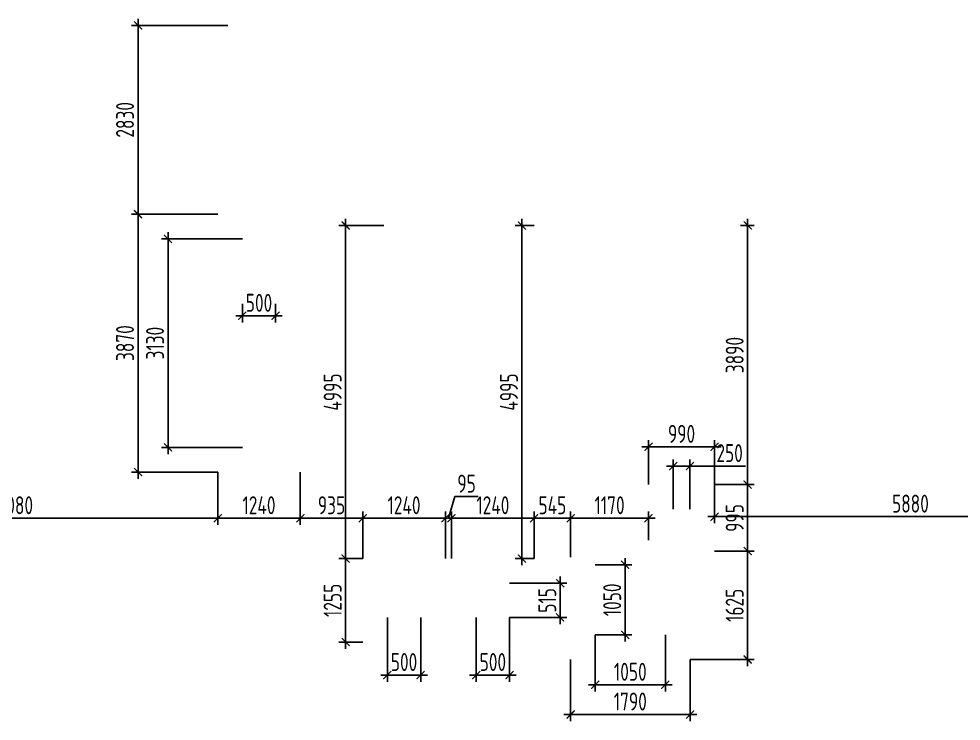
# Model space of a CAD drawing. Header units: millimetres. Extents: x -350007 to 535970, y -888 to 133718.
# Drawn here: x 478741 to 492879, y 119915 to 130451 of the extents above; entities that cross this region are included whole.
import ezdxf

# ---------------------------------------------------------------- set-up
doc = ezdxf.new("R2010")
doc.units = ezdxf.units.MM
doc.layers.add('АР_Размеры нов.', color=15, linetype='Continuous', lineweight=0)
doc.styles.add('ISOCPEUR', font='isocpeur.ttf', dxfattribs={"width": 0.7})
doc.dimstyles.new('R_100', dxfattribs={"dimtxt": 270, "dimasz": 120, "dimexe": 100, "dimexo": 0, "dimgap": 60, "dimtad": 1, "dimdec": 0, "dimrnd": 5, "dimzin": 0, "dimdsep": 46, "dimtxsty": 'ISOCPEUR', "dimblk": 'ARCHTICK', "dimcen": 0, "dimdle": 100, "dimclrd": 256, "dimclre": 256, "dimclrt": 256, "dimadec": 0, "dimazin": 0, "dimtfac": 2, "dimtdec": 0, "dimtofl": 0, "dimtmove": 1, "dimatfit": 3, "dimfxl": 1, "dimtvp": 3, "dimtolj": 1, "dimtzin": 0, "dimarcsym": 0})

# ---------------------------------------------------------------- blocks, each defined once
blk = doc.blocks.new('_ArchTick')
at = {"color": 0, "linetype": 'ByBlock', "const_width": 0.15}
blk.add_lwpolyline([(-0.5, -0.5), (0.5, 0.5)], dxfattribs=at)
blk = doc.blocks.new('*D3343')
at = {"layer": 'АР_Размеры нов.', "lineweight": -2, "transparency": 16777216}
for p, q in [((481724, 123652), (481724, 122859)), ((482964, 123652), (482964, 122859)), ((483064, 122959), (481624, 122959))]:
    blk.add_line(p, q, dxfattribs=at)
at = {"layer": 'АР_Размеры нов.', "lineweight": -2, "transparency": 16777216, "xscale": 120, "yscale": 120, "zscale": 120, "rotation": 180}
blk.add_blockref('_ArchTick', (481724, 122959), dxfattribs=at)
at = {"layer": 'АР_Размеры нов.', "lineweight": -2, "transparency": 16777216, "xscale": 120, "yscale": 120, "zscale": 120}
blk.add_blockref('_ArchTick', (482964, 122959), dxfattribs=at)
at = {"layer": 'АР_Размеры нов.', "transparency": 16777216, "insert": (482344, 123154), "char_height": 270, "attachment_point": 5, "style": 'ISOCPEUR'}
blk.add_mtext('\\A1;1240', dxfattribs=at)
blk = doc.blocks.new('*D3344')
at = {"layer": 'АР_Размеры нов.', "lineweight": -2, "transparency": 16777216}
for p, q in [((482964, 123652), (482964, 122859)), ((483900, 122354), (483900, 123059)), ((482864, 122959), (484000, 122959))]:
    blk.add_line(p, q, dxfattribs=at)
at = {"layer": 'АР_Размеры нов.', "lineweight": -2, "transparency": 16777216, "xscale": 120, "yscale": 120, "zscale": 120, "rotation": 180}
blk.add_blockref('_ArchTick', (482964, 122959), dxfattribs=at)
at = {"layer": 'АР_Размеры нов.', "lineweight": -2, "transparency": 16777216, "xscale": 120, "yscale": 120, "zscale": 120}
blk.add_blockref('_ArchTick', (483900, 122959), dxfattribs=at)
at = {"layer": 'АР_Размеры нов.', "transparency": 16777216, "insert": (483432, 123154), "char_height": 270, "attachment_point": 5, "style": 'ISOCPEUR'}
blk.add_mtext('\\A1;935', dxfattribs=at)
blk = doc.blocks.new('*D3345')
at = {"layer": 'АР_Размеры нов.', "lineweight": -2, "transparency": 16777216}
for p, q in [((483900, 122354), (483900, 123059)), ((485140, 122354), (485140, 123059)), ((483800, 122959), (485240, 122959))]:
    blk.add_line(p, q, dxfattribs=at)
at = {"layer": 'АР_Размеры нов.', "lineweight": -2, "transparency": 16777216, "xscale": 120, "yscale": 120, "zscale": 120, "rotation": 180}
blk.add_blockref('_ArchTick', (483900, 122959), dxfattribs=at)
at = {"layer": 'АР_Размеры нов.', "lineweight": -2, "transparency": 16777216, "xscale": 120, "yscale": 120, "zscale": 120}
blk.add_blockref('_ArchTick', (485140, 122959), dxfattribs=at)
at = {"layer": 'АР_Размеры нов.', "transparency": 16777216, "insert": (484520, 123154), "char_height": 270, "attachment_point": 5, "style": 'ISOCPEUR'}
blk.add_mtext('\\A1;1240', dxfattribs=at)
blk = doc.blocks.new('*D3346')
at = {"layer": 'АР_Размеры нов.', "lineweight": -2, "transparency": 16777216}
for p, q in [((485187, 122959), (485284, 123284)), ((485284, 123284), (485631, 123284)), ((485140, 122354), (485140, 123059)), ((485233, 122354), (485233, 123059)), ((485140, 122959), (485020, 122959)), ((485140, 122959), (485233, 122959)), ((485233, 122959), (485353, 122959))]:
    blk.add_line(p, q, dxfattribs=at)
at = {"layer": 'АР_Размеры нов.', "lineweight": -2, "transparency": 16777216, "xscale": 120, "yscale": 120, "zscale": 120}
blk.add_blockref('_ArchTick', (485140, 122959), dxfattribs=at)
at = {"layer": 'АР_Размеры нов.', "lineweight": -2, "transparency": 16777216, "xscale": 120, "yscale": 120, "zscale": 120, "rotation": 180}
blk.add_blockref('_ArchTick', (485233, 122959), dxfattribs=at)
at = {"layer": 'АР_Размеры нов.', "transparency": 16777216, "insert": (485458, 123479), "char_height": 270, "attachment_point": 5, "style": 'ISOCPEUR'}
blk.add_mtext('\\A1;95', dxfattribs=at)
blk = doc.blocks.new('*D3347')
at = {"layer": 'АР_Размеры нов.', "lineweight": -2, "transparency": 16777216}
for p, q in [((485233, 122354), (485233, 123059)), ((486473, 122354), (486473, 123059)), ((485133, 122959), (486573, 122959))]:
    blk.add_line(p, q, dxfattribs=at)
at = {"layer": 'АР_Размеры нов.', "lineweight": -2, "transparency": 16777216, "xscale": 120, "yscale": 120, "zscale": 120, "rotation": 180}
blk.add_blockref('_ArchTick', (485233, 122959), dxfattribs=at)
at = {"layer": 'АР_Размеры нов.', "lineweight": -2, "transparency": 16777216, "xscale": 120, "yscale": 120, "zscale": 120}
blk.add_blockref('_ArchTick', (486473, 122959), dxfattribs=at)
at = {"layer": 'АР_Размеры нов.', "transparency": 16777216, "insert": (485853, 123154), "char_height": 270, "attachment_point": 5, "style": 'ISOCPEUR'}
blk.add_mtext('\\A1;1240', dxfattribs=at)
blk = doc.blocks.new('*D3348')
at = {"layer": 'АР_Размеры нов.', "lineweight": -2, "transparency": 16777216}
for p, q in [((486473, 122354), (486473, 123059)), ((487020, 122377), (487020, 123059)), ((486373, 122959), (487120, 122959))]:
    blk.add_line(p, q, dxfattribs=at)
at = {"layer": 'АР_Размеры нов.', "lineweight": -2, "transparency": 16777216, "xscale": 120, "yscale": 120, "zscale": 120, "rotation": 180}
blk.add_blockref('_ArchTick', (486473, 122959), dxfattribs=at)
at = {"layer": 'АР_Размеры нов.', "lineweight": -2, "transparency": 16777216, "xscale": 120, "yscale": 120, "zscale": 120}
blk.add_blockref('_ArchTick', (487020, 122959), dxfattribs=at)
at = {"layer": 'АР_Размеры нов.', "transparency": 16777216, "insert": (486746, 123154), "char_height": 270, "attachment_point": 5, "style": 'ISOCPEUR'}
blk.add_mtext('\\A1;545', dxfattribs=at)
blk = doc.blocks.new('*D3349')
at = {"layer": 'АР_Размеры нов.', "lineweight": -2, "transparency": 16777216}
for p, q in [((487020, 122377), (487020, 123059)), ((488189, 122631), (488189, 123059)), ((486920, 122959), (488289, 122959))]:
    blk.add_line(p, q, dxfattribs=at)
at = {"layer": 'АР_Размеры нов.', "lineweight": -2, "transparency": 16777216, "xscale": 120, "yscale": 120, "zscale": 120, "rotation": 180}
blk.add_blockref('_ArchTick', (487020, 122959), dxfattribs=at)
at = {"layer": 'АР_Размеры нов.', "lineweight": -2, "transparency": 16777216, "xscale": 120, "yscale": 120, "zscale": 120}
blk.add_blockref('_ArchTick', (488189, 122959), dxfattribs=at)
at = {"layer": 'АР_Размеры нов.', "transparency": 16777216, "insert": (487604, 123154), "char_height": 270, "attachment_point": 5, "style": 'ISOCPEUR'}
blk.add_mtext('\\A1;1170', dxfattribs=at)
blk = doc.blocks.new('*D3350')
at = {"layer": 'АР_Размеры нов.', "lineweight": -2, "transparency": 16777216}
for p, q in [((489279, 124030), (488089, 124030)), ((488189, 123463), (488189, 124130)), ((489179, 123463), (489179, 124130))]:
    blk.add_line(p, q, dxfattribs=at)
at = {"layer": 'АР_Размеры нов.', "lineweight": -2, "transparency": 16777216, "xscale": 120, "yscale": 120, "zscale": 120, "rotation": 180}
blk.add_blockref('_ArchTick', (488189, 124030), dxfattribs=at)
at = {"layer": 'АР_Размеры нов.', "lineweight": -2, "transparency": 16777216, "xscale": 120, "yscale": 120, "zscale": 120}
blk.add_blockref('_ArchTick', (489179, 124030), dxfattribs=at)
at = {"layer": 'АР_Размеры нов.', "transparency": 16777216, "insert": (488684, 124225), "char_height": 270, "attachment_point": 5, "style": 'ISOCPEUR'}
blk.add_mtext('\\A1;990', dxfattribs=at)
blk = doc.blocks.new('*D3373')
at = {"layer": 'АР_Размеры нов.', "lineweight": -2, "transparency": 16777216}
for p, q in [((489179, 123463), (489179, 122883)), ((495057, 122526), (495057, 123083)), ((489079, 122983), (495157, 122983))]:
    blk.add_line(p, q, dxfattribs=at)
at = {"layer": 'АР_Размеры нов.', "lineweight": -2, "transparency": 16777216, "xscale": 120, "yscale": 120, "zscale": 120, "rotation": 180}
blk.add_blockref('_ArchTick', (489179, 122983), dxfattribs=at)
at = {"layer": 'АР_Размеры нов.', "lineweight": -2, "transparency": 16777216, "xscale": 120, "yscale": 120, "zscale": 120}
blk.add_blockref('_ArchTick', (495057, 122983), dxfattribs=at)
at = {"layer": 'АР_Размеры нов.', "transparency": 16777216, "insert": (492118, 123178), "char_height": 270, "attachment_point": 5, "style": 'ISOCPEUR'}
blk.add_mtext('\\A1;5880', dxfattribs=at)
blk = doc.blocks.new('*D3375')
at = {"layer": 'АР_Размеры нов.', "lineweight": -2, "transparency": 16777216}
for p, q in [((489676, 127451), (489676, 123363)), ((489570, 127351), (489776, 127351)), ((489179, 123463), (489776, 123463))]:
    blk.add_line(p, q, dxfattribs=at)
at = {"layer": 'АР_Размеры нов.', "lineweight": -2, "transparency": 16777216, "xscale": 120, "yscale": 120, "zscale": 120}
for p, rotation in [((489676, 127351), 90), ((489676, 123463), 270)]:
    blk.add_blockref('_ArchTick', p, dxfattribs=dict(at, rotation=rotation))
at = {"layer": 'АР_Размеры нов.', "transparency": 16777216, "insert": (489481, 125407), "char_height": 270, "attachment_point": 5, "rotation": 90, "style": 'ISOCPEUR'}
blk.add_mtext('\\A1;3890', dxfattribs=at)
blk = doc.blocks.new('*D3376')
at = {"layer": 'АР_Размеры нов.', "lineweight": -2, "transparency": 16777216}
for p, q in [((489179, 123463), (489776, 123463)), ((489676, 123563), (489676, 122366)), ((489179, 122466), (489776, 122466))]:
    blk.add_line(p, q, dxfattribs=at)
at = {"layer": 'АР_Размеры нов.', "lineweight": -2, "transparency": 16777216, "xscale": 120, "yscale": 120, "zscale": 120}
for p, rotation in [((489676, 123463), 90), ((489676, 122466), 270)]:
    blk.add_blockref('_ArchTick', p, dxfattribs=dict(at, rotation=rotation))
at = {"layer": 'АР_Размеры нов.', "transparency": 16777216, "insert": (489481, 122964), "char_height": 270, "attachment_point": 5, "rotation": 90, "style": 'ISOCPEUR'}
blk.add_mtext('\\A1;995', dxfattribs=at)
blk = doc.blocks.new('*D3377')
at = {"layer": 'АР_Размеры нов.', "lineweight": -2, "transparency": 16777216}
for p, q in [((489179, 122466), (489776, 122466)), ((489676, 122566), (489676, 120740)), ((488811, 120840), (489776, 120840))]:
    blk.add_line(p, q, dxfattribs=at)
at = {"layer": 'АР_Размеры нов.', "lineweight": -2, "transparency": 16777216, "xscale": 120, "yscale": 120, "zscale": 120}
for p, rotation in [((489676, 122466), 90), ((489676, 120840), 270)]:
    blk.add_blockref('_ArchTick', p, dxfattribs=dict(at, rotation=rotation))
at = {"layer": 'АР_Размеры нов.', "transparency": 16777216, "insert": (489481, 121653), "char_height": 270, "attachment_point": 5, "rotation": 90, "style": 'ISOCPEUR'}
blk.add_mtext('\\A1;1625', dxfattribs=at)
blk = doc.blocks.new('*D3378')
at = {"layer": 'АР_Размеры нов.', "lineweight": -2, "transparency": 16777216}
for p, q in [((487020, 120840), (487020, 119915)), ((488811, 120840), (488811, 119915)), ((488911, 120015), (486920, 120015))]:
    blk.add_line(p, q, dxfattribs=at)
at = {"layer": 'АР_Размеры нов.', "lineweight": -2, "transparency": 16777216, "xscale": 120, "yscale": 120, "zscale": 120, "rotation": 180}
blk.add_blockref('_ArchTick', (487020, 120015), dxfattribs=at)
at = {"layer": 'АР_Размеры нов.', "lineweight": -2, "transparency": 16777216, "xscale": 120, "yscale": 120, "zscale": 120}
blk.add_blockref('_ArchTick', (488811, 120015), dxfattribs=at)
at = {"layer": 'АР_Размеры нов.', "transparency": 16777216, "insert": (487915, 120210), "char_height": 270, "attachment_point": 5, "style": 'ISOCPEUR'}
blk.add_mtext('\\A1;1790', dxfattribs=at)
blk = doc.blocks.new('*D3379')
at = {"layer": 'АР_Размеры нов.', "lineweight": -2, "transparency": 16777216}
for p, q in [((486289, 122254), (486289, 127451)), ((486473, 127351), (486189, 127351)), ((486473, 122354), (486189, 122354))]:
    blk.add_line(p, q, dxfattribs=at)
at = {"layer": 'АР_Размеры нов.', "lineweight": -2, "transparency": 16777216, "xscale": 120, "yscale": 120, "zscale": 120}
for p, rotation in [((486289, 127351), 90), ((486289, 122354), 270)]:
    blk.add_blockref('_ArchTick', p, dxfattribs=dict(at, rotation=rotation))
at = {"layer": 'АР_Размеры нов.', "transparency": 16777216, "insert": (486094, 124852), "char_height": 270, "attachment_point": 5, "rotation": 90, "style": 'ISOCPEUR'}
blk.add_mtext('\\A1;4995', dxfattribs=at)
blk = doc.blocks.new('*D3380')
at = {"layer": 'АР_Размеры нов.', "lineweight": -2, "transparency": 16777216}
for p, q in [((480529, 123552), (480529, 127620)), ((481724, 127520), (480429, 127520)), ((481724, 123652), (480429, 123652))]:
    blk.add_line(p, q, dxfattribs=at)
at = {"layer": 'АР_Размеры нов.', "lineweight": -2, "transparency": 16777216, "xscale": 120, "yscale": 120, "zscale": 120}
for p, rotation in [((480529, 127520), 90), ((480529, 123652), 270)]:
    blk.add_blockref('_ArchTick', p, dxfattribs=dict(at, rotation=rotation))
at = {"layer": 'АР_Размеры нов.', "transparency": 16777216, "insert": (480334, 125586), "char_height": 270, "attachment_point": 5, "rotation": 90, "style": 'ISOCPEUR'}
blk.add_mtext('\\A1;3870', dxfattribs=at)
blk = doc.blocks.new('*D3381')
at = {"layer": 'АР_Размеры нов.', "lineweight": -2, "transparency": 16777216}
for p, q in [((480529, 127420), (480529, 130451)), ((481874, 130351), (480429, 130351)), ((481724, 127520), (480429, 127520))]:
    blk.add_line(p, q, dxfattribs=at)
at = {"layer": 'АР_Размеры нов.', "lineweight": -2, "transparency": 16777216, "xscale": 120, "yscale": 120, "zscale": 120}
for p, rotation in [((480529, 130351), 90), ((480529, 127520), 270)]:
    blk.add_blockref('_ArchTick', p, dxfattribs=dict(at, rotation=rotation))
at = {"layer": 'АР_Размеры нов.', "transparency": 16777216, "insert": (480334, 128936), "char_height": 270, "attachment_point": 5, "rotation": 90, "style": 'ISOCPEUR'}
blk.add_mtext('\\A1;2830', dxfattribs=at)
blk = doc.blocks.new('*D3412')
at = {"layer": 'АР_Размеры нов.', "lineweight": -2, "transparency": 16777216}
for p, q in [((483644, 121001), (483644, 122454)), ((483900, 122354), (483544, 122354)), ((483900, 121101), (483544, 121101))]:
    blk.add_line(p, q, dxfattribs=at)
at = {"layer": 'АР_Размеры нов.', "lineweight": -2, "transparency": 16777216, "xscale": 120, "yscale": 120, "zscale": 120}
for p, rotation in [((483644, 122354), 90), ((483644, 121101), 270)]:
    blk.add_blockref('_ArchTick', p, dxfattribs=dict(at, rotation=rotation))
at = {"layer": 'АР_Размеры нов.', "transparency": 16777216, "insert": (483449, 121727), "char_height": 270, "attachment_point": 5, "rotation": 90, "style": 'ISOCPEUR'}
blk.add_mtext('\\A1;1255', dxfattribs=at)
blk = doc.blocks.new('*D3413')
at = {"layer": 'АР_Размеры нов.', "lineweight": -2, "transparency": 16777216}
for p, q in [((483644, 122254), (483644, 127451)), ((484219, 127351), (483544, 127351)), ((483900, 122354), (483544, 122354))]:
    blk.add_line(p, q, dxfattribs=at)
at = {"layer": 'АР_Размеры нов.', "lineweight": -2, "transparency": 16777216, "xscale": 120, "yscale": 120, "zscale": 120}
for p, rotation in [((483644, 127351), 90), ((483644, 122354), 270)]:
    blk.add_blockref('_ArchTick', p, dxfattribs=dict(at, rotation=rotation))
at = {"layer": 'АР_Размеры нов.', "transparency": 16777216, "insert": (483449, 124852), "char_height": 270, "attachment_point": 5, "rotation": 90, "style": 'ISOCPEUR'}
blk.add_mtext('\\A1;4995', dxfattribs=at)
blk = doc.blocks.new('*D3414')
at = {"layer": 'АР_Размеры нов.', "lineweight": -2, "transparency": 16777216}
for p, q in [((475645, 125046), (475645, 122859)), ((481724, 123652), (481724, 122859)), ((481824, 122959), (475545, 122959))]:
    blk.add_line(p, q, dxfattribs=at)
at = {"layer": 'АР_Размеры нов.', "lineweight": -2, "transparency": 16777216, "xscale": 120, "yscale": 120, "zscale": 120, "rotation": 180}
blk.add_blockref('_ArchTick', (475645, 122959), dxfattribs=at)
at = {"layer": 'АР_Размеры нов.', "lineweight": -2, "transparency": 16777216, "xscale": 120, "yscale": 120, "zscale": 120}
blk.add_blockref('_ArchTick', (481724, 122959), dxfattribs=at)
at = {"layer": 'АР_Размеры нов.', "transparency": 16777216, "insert": (478685, 123154), "char_height": 270, "attachment_point": 5, "style": 'ISOCPEUR'}
blk.add_mtext('\\A1;6080', dxfattribs=at)
blk = doc.blocks.new('*D3676')
at = {"layer": 'АР_Размеры нов.', "lineweight": -2, "transparency": 16777216}
for p, q in [((482094, 126176), (482094, 125896)), ((482594, 126176), (482594, 125896)), ((482694, 125996), (481994, 125996))]:
    blk.add_line(p, q, dxfattribs=at)
at = {"layer": 'АР_Размеры нов.', "lineweight": -2, "transparency": 16777216, "xscale": 120, "yscale": 120, "zscale": 120, "rotation": 180}
blk.add_blockref('_ArchTick', (482094, 125996), dxfattribs=at)
at = {"layer": 'АР_Размеры нов.', "lineweight": -2, "transparency": 16777216, "xscale": 120, "yscale": 120, "zscale": 120}
blk.add_blockref('_ArchTick', (482594, 125996), dxfattribs=at)
at = {"layer": 'АР_Размеры нов.', "transparency": 16777216, "insert": (482344, 126191), "char_height": 270, "attachment_point": 5, "style": 'ISOCPEUR'}
blk.add_mtext('\\A1;500', dxfattribs=at)
blk = doc.blocks.new('*D3677')
at = {"layer": 'АР_Размеры нов.', "lineweight": -2, "transparency": 16777216}
for p, q in [((480979, 127250), (480979, 123922)), ((482094, 127150), (480879, 127150)), ((482094, 124022), (480879, 124022))]:
    blk.add_line(p, q, dxfattribs=at)
at = {"layer": 'АР_Размеры нов.', "lineweight": -2, "transparency": 16777216, "xscale": 120, "yscale": 120, "zscale": 120}
for p, rotation in [((480979, 127150), 90), ((480979, 124022), 270)]:
    blk.add_blockref('_ArchTick', p, dxfattribs=dict(at, rotation=rotation))
at = {"layer": 'АР_Размеры нов.', "transparency": 16777216, "insert": (480784, 125586), "char_height": 270, "attachment_point": 5, "rotation": 90, "style": 'ISOCPEUR'}
blk.add_mtext('\\A1;3130', dxfattribs=at)
blk = doc.blocks.new('*D3678')
at = {"layer": 'АР_Размеры нов.', "lineweight": -2, "transparency": 16777216}
for p, q in [((484270, 121471), (484270, 120507)), ((484770, 121471), (484770, 120507)), ((484870, 120607), (484170, 120607))]:
    blk.add_line(p, q, dxfattribs=at)
at = {"layer": 'АР_Размеры нов.', "lineweight": -2, "transparency": 16777216, "xscale": 120, "yscale": 120, "zscale": 120, "rotation": 180}
blk.add_blockref('_ArchTick', (484270, 120607), dxfattribs=at)
at = {"layer": 'АР_Размеры нов.', "lineweight": -2, "transparency": 16777216, "xscale": 120, "yscale": 120, "zscale": 120}
blk.add_blockref('_ArchTick', (484770, 120607), dxfattribs=at)
at = {"layer": 'АР_Размеры нов.', "transparency": 16777216, "insert": (484520, 120802), "char_height": 270, "attachment_point": 5, "style": 'ISOCPEUR'}
blk.add_mtext('\\A1;500', dxfattribs=at)
blk = doc.blocks.new('*D3679')
at = {"layer": 'АР_Размеры нов.', "lineweight": -2, "transparency": 16777216}
for p, q in [((485603, 121471), (485603, 120507)), ((486103, 121471), (486103, 120507)), ((486203, 120607), (485503, 120607))]:
    blk.add_line(p, q, dxfattribs=at)
at = {"layer": 'АР_Размеры нов.', "lineweight": -2, "transparency": 16777216, "xscale": 120, "yscale": 120, "zscale": 120, "rotation": 180}
blk.add_blockref('_ArchTick', (485603, 120607), dxfattribs=at)
at = {"layer": 'АР_Размеры нов.', "lineweight": -2, "transparency": 16777216, "xscale": 120, "yscale": 120, "zscale": 120}
blk.add_blockref('_ArchTick', (486103, 120607), dxfattribs=at)
at = {"layer": 'АР_Размеры нов.', "transparency": 16777216, "insert": (485853, 120802), "char_height": 270, "attachment_point": 5, "style": 'ISOCPEUR'}
blk.add_mtext('\\A1;500', dxfattribs=at)
blk = doc.blocks.new('*D3680')
at = {"layer": 'АР_Размеры нов.', "lineweight": -2, "transparency": 16777216}
for p, q in [((486863, 122084), (486863, 121371)), ((486103, 121984), (486963, 121984)), ((486103, 121471), (486963, 121471))]:
    blk.add_line(p, q, dxfattribs=at)
at = {"layer": 'АР_Размеры нов.', "lineweight": -2, "transparency": 16777216, "xscale": 120, "yscale": 120, "zscale": 120}
for p, rotation in [((486863, 121984), 90), ((486863, 121471), 270)]:
    blk.add_blockref('_ArchTick', p, dxfattribs=dict(at, rotation=rotation))
at = {"layer": 'АР_Размеры нов.', "transparency": 16777216, "insert": (486668, 121727), "char_height": 270, "attachment_point": 5, "rotation": 90, "style": 'ISOCPEUR'}
blk.add_mtext('\\A1;515', dxfattribs=at)
blk = doc.blocks.new('*D3681')
at = {"layer": 'АР_Размеры нов.', "lineweight": -2, "transparency": 16777216}
for p, q in [((487390, 121210), (487390, 120361)), ((488441, 121210), (488441, 120361)), ((487290, 120461), (488541, 120461))]:
    blk.add_line(p, q, dxfattribs=at)
at = {"layer": 'АР_Размеры нов.', "lineweight": -2, "transparency": 16777216, "xscale": 120, "yscale": 120, "zscale": 120, "rotation": 180}
blk.add_blockref('_ArchTick', (487390, 120461), dxfattribs=at)
at = {"layer": 'АР_Размеры нов.', "lineweight": -2, "transparency": 16777216, "xscale": 120, "yscale": 120, "zscale": 120}
blk.add_blockref('_ArchTick', (488441, 120461), dxfattribs=at)
at = {"layer": 'АР_Размеры нов.', "transparency": 16777216, "insert": (487915, 120656), "char_height": 270, "attachment_point": 5, "style": 'ISOCPEUR'}
blk.add_mtext('\\A1;1050', dxfattribs=at)
blk = doc.blocks.new('*D3682')
at = {"layer": 'АР_Размеры нов.', "lineweight": -2, "transparency": 16777216}
for p, q in [((487838, 122361), (487838, 121110)), ((487390, 122261), (487938, 122261)), ((487390, 121210), (487938, 121210))]:
    blk.add_line(p, q, dxfattribs=at)
at = {"layer": 'АР_Размеры нов.', "lineweight": -2, "transparency": 16777216, "xscale": 120, "yscale": 120, "zscale": 120}
for p, rotation in [((487838, 122261), 90), ((487838, 121210), 270)]:
    blk.add_blockref('_ArchTick', p, dxfattribs=dict(at, rotation=rotation))
at = {"layer": 'АР_Размеры нов.', "transparency": 16777216, "insert": (487643, 121735), "char_height": 270, "attachment_point": 5, "rotation": 90, "style": 'ISOCPEUR'}
blk.add_mtext('\\A1;1050', dxfattribs=at)
blk = doc.blocks.new('*D3683')
at = {"layer": 'АР_Размеры нов.', "lineweight": -2, "transparency": 16777216}
for p, q in [((488459, 123741), (488909, 123741)), ((488559, 123093), (488559, 123841)), ((488809, 123093), (488809, 123841)), ((489645, 123741), (488809, 123741))]:
    blk.add_line(p, q, dxfattribs=at)
at = {"layer": 'АР_Размеры нов.', "lineweight": -2, "transparency": 16777216, "xscale": 120, "yscale": 120, "zscale": 120, "rotation": 180}
blk.add_blockref('_ArchTick', (488559, 123741), dxfattribs=at)
at = {"layer": 'АР_Размеры нов.', "lineweight": -2, "transparency": 16777216, "xscale": 120, "yscale": 120, "zscale": 120}
blk.add_blockref('_ArchTick', (488809, 123741), dxfattribs=at)
at = {"layer": 'АР_Размеры нов.', "transparency": 16777216, "insert": (489405, 123936), "char_height": 270, "attachment_point": 5, "style": 'ISOCPEUR'}
blk.add_mtext('\\A1;250', dxfattribs=at)

msp = doc.modelspace()

# ---------------------------------------------------------------- dimensions: what is measured, and where the dimension line sits
at = {"layer": 'АР_Размеры нов.'}
for base, p1, p2, picture, middle in [((480528.9, 130350.7), (481724.2, 127520.5), (481874.2, 130350.7), '*D3381', (480333.9, 128935.6)), ((480528.9, 127520.5), (481724.2, 123652.4), (481724.2, 127520.5), '*D3380', (480333.9, 125586.4)), ((483643.8, 127350.7), (483900.4, 122353.8), (484218.8, 127350.7), '*D3413', (483448.8, 124852.3)), ((486289.2, 127350.7), (486472.9, 122353.8), (486472.9, 127350.7), '*D3379', (486094.2, 124852.3)), ((489676.1, 123462.7), (489570.2, 127350.7), (489178.8, 123462.7), '*D3375', (489481.1, 125406.7)), ((480978.5, 124022.4), (482094.2, 127150.5), (482094.2, 124022.4), '*D3677', (480783.5, 125586.4)), ((489676.1, 122466.3), (489178.8, 123462.7), (489178.8, 122466.3), '*D3376', (489481.1, 122964.5)), ((483643.8, 122353.8), (483900.4, 121101.1), (483900.4, 122353.8), '*D3412', (483448.8, 121727.5)), ((489676.0858, 120839.7728), (489178.7535, 122466.2865), (488810.7101, 120839.7728), '*D3377', (489481.0858, 121653.0297)), ((487837.9, 121209.8), (487389.7, 122260.8), (487389.7, 121209.8), '*D3682', (487642.9, 121735.3)), ((486862.5, 121471.1), (486102.9, 121983.8), (486102.9, 121471.1), '*D3680', (486667.5, 121727.5))]:
    dim = msp.add_linear_dim(base=base, p1=p1, p2=p2, angle=90, dimstyle='R_100', override={"dimpost": '\\X'}, dxfattribs=at)
    dim.commit()
    dim.dimension.update_dxf_attribs({"geometry": picture, "text_midpoint": middle})
for base, p1, p2, picture, middle in [((482094.2, 125995.6), (482594.2, 126175.9), (482094.2, 126175.9), '*D3676', (482344.2, 126190.6)), ((475644.9, 122959.1), (481724.2, 123652.4), (475644.9, 125045.9), '*D3414', (478684.5, 123154.1)), ((488188.8, 124029.9), (489178.8, 123462.7), (488188.8, 123462.7), '*D3350', (488683.8, 124224.9)), ((481724.2, 122959.1), (482964.2, 123652.4), (481724.2, 123652.4), '*D3343', (482344.2, 123154.1)), ((483900.4, 122959.1), (482964.2, 123652.4), (483900.4, 122353.8), '*D3344', (483432.3, 123154.1)), ((485232.9492, 122959.1103), (485140.4197, 122353.8296), (485232.9492, 122353.8296), '*D3346', (485344.1844, 123479.1103)), ((495056.5, 122982.5), (489178.8, 123462.7), (495056.5, 122525.5), '*D3373', (492117.6, 123177.5)), ((485140.4, 122959.1), (483900.4, 122353.8), (485140.4, 122353.8), '*D3345', (484520.4, 123154.1)), ((486472.9, 122959.1), (485232.9, 122353.8), (486472.9, 122353.8), '*D3347', (485852.9, 123154.1)), ((487019.7, 122959.1), (486472.9, 122353.8), (487019.7, 122376.6), '*D3348', (486746.3, 123154.1)), ((488188.8, 122959.1), (487019.7, 122376.6), (488188.8, 122630.8), '*D3349', (487604.2, 123154.1)), ((484270.4, 120607.3), (484770.4, 121471.1), (484270.4, 121471.1), '*D3678', (484520.4, 120802.3)), ((485602.9, 120607.3), (486102.9, 121471.1), (485602.9, 121471.1), '*D3679', (485852.9, 120802.3)), ((488440.7, 120460.9), (487389.7, 121209.8), (488440.7, 121209.8), '*D3681', (487915.2, 120655.9)), ((487019.7, 120015.3), (488810.7, 120839.8), (487019.7, 120839.8), '*D3378', (487915.2, 120210.3))]:
    dim = msp.add_linear_dim(base=base, p1=p1, p2=p2, dimstyle='R_100', override={"dimpost": '\\X'}, dxfattribs=at)
    dim.commit()
    dim.dimension.update_dxf_attribs({"geometry": picture, "text_midpoint": middle})
dim = msp.add_linear_dim(base=(488808.8, 123741.2), p1=(488558.8, 123092.7), p2=(488808.8, 123092.7), dimstyle='R_100', override={"dimpost": '\\X'}, dxfattribs=at)
dim.commit()
dim.dimension.update_dxf_attribs({"geometry": '*D3683', "text_midpoint": (489405.4, 123629.2), "dimtype": 160})

doc.saveas('drawing.dxf')
